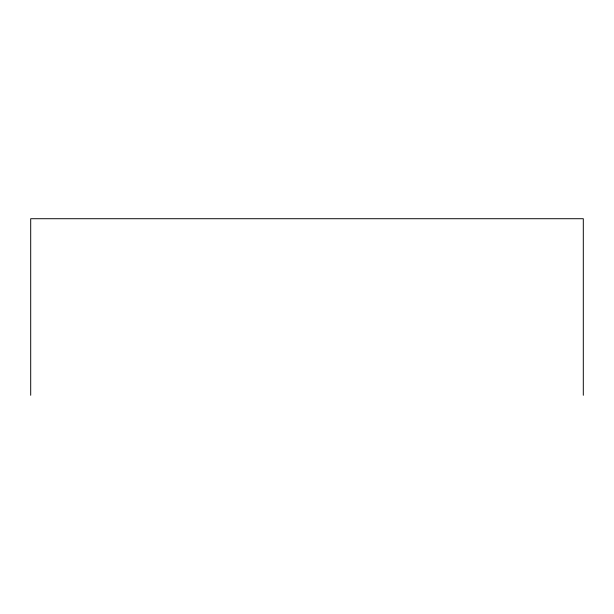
<?xml version="1.0" encoding="UTF-8"?>
<svg xmlns="http://www.w3.org/2000/svg" width="614" height="614" viewBox="0 0 614 614"><rect width="100%" height="100%" fill="white"/><g stroke="black" fill="none" stroke-linecap="round" stroke-linejoin="round"><path stroke-width="0.92" d="M583.3 395.286L583.3 218.714L30.7 218.714L30.7 395.286"/></g></svg>
